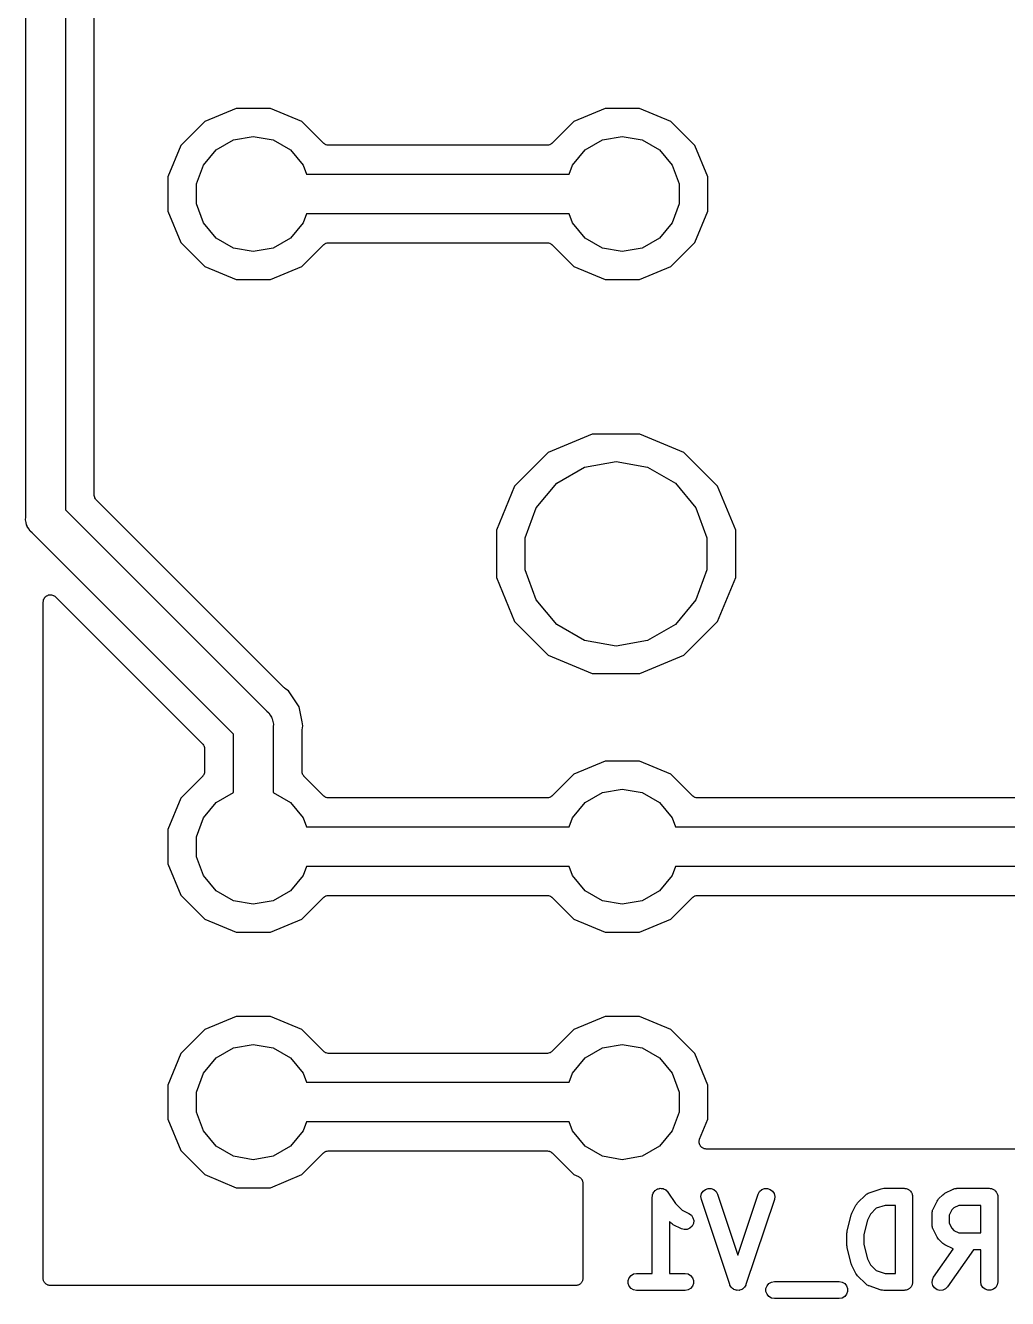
# Model space of a CAD drawing. Extents: x 66 to 115.1, y -104 to -36.7.
# Drawn here: x 72.99 to 90.29, y -103.96 to -81.53 of the extents above; entities that cross this region are included whole.
import ezdxf

# ---------------------------------------------------------------- set-up
doc = ezdxf.new("R2010")
doc.units = 0
doc.header["$MEASUREMENT"] = 0
doc.layers.add('BLACK', color=7, linetype='CONTINUOUS')

msp = doc.modelspace()

# ---------------------------------------------------------------- linework, layer by layer
at = {"layer": 'BLACK', "linetype": 'CONTINUOUS'}
for p, q in [((72.99, -90.1947), (72.99, -51.535)), ((73.69, -51.4053), (73.69, -90.065)), ((74.198, -89.802), (74.198, -78.718)), ((76.7, -82.992), (76.1458, -83.2216)), ((77.3, -82.992), (76.7, -82.992)), ((77.8542, -83.2216), (77.3, -82.992)), ((83.2, -82.992), (82.6458, -83.2216)), ((83.8, -82.992), (83.2, -82.992)), ((84.3542, -83.2216), (83.8, -82.992)), ((76.1458, -83.2216), (75.7216, -83.6458)), ((78.2374, -83.6048), (77.8542, -83.2216)), ((82.6458, -83.2216), (82.2626, -83.6048)), ((84.7784, -83.6458), (84.3542, -83.2216)), ((75.7216, -83.6458), (75.492, -84.2)), ((76.3473, -83.7221), (76.6527, -83.5458)), ((76.6527, -83.5458), (77, -83.4846)), ((77, -83.4846), (77.3473, -83.5458)), ((77.3473, -83.5458), (77.6527, -83.7221)), ((78.242, -83.608), (78.2374, -83.6048)), ((78.2456, -83.6123), (78.242, -83.608)), ((78.26, -83.6206), (78.2456, -83.6123)), ((78.2736, -83.6301), (78.26, -83.6206)), ((78.279, -83.6315), (78.2736, -83.6301)), ((78.2838, -83.6343), (78.279, -83.6315)), ((78.3001, -83.6372), (78.2838, -83.6343)), ((78.3162, -83.6415), (78.3001, -83.6372)), ((78.3217, -83.641), (78.3162, -83.6415)), ((78.3272, -83.642), (78.3217, -83.641)), ((82.1728, -83.642), (78.3272, -83.642)), ((82.1783, -83.641), (82.1728, -83.642)), ((82.1838, -83.6415), (82.1783, -83.641)), ((82.1999, -83.6372), (82.1838, -83.6415)), ((82.2162, -83.6343), (82.1999, -83.6372)), ((82.221, -83.6315), (82.2162, -83.6343)), ((82.2264, -83.6301), (82.221, -83.6315)), ((82.24, -83.6206), (82.2264, -83.6301)), ((82.2544, -83.6123), (82.24, -83.6206)), ((82.258, -83.608), (82.2544, -83.6123)), ((82.2626, -83.6048), (82.258, -83.608)), ((82.8473, -83.7221), (83.1527, -83.5458)), ((83.1527, -83.5458), (83.5, -83.4846)), ((83.5, -83.4846), (83.8473, -83.5458)), ((83.8473, -83.5458), (84.1527, -83.7221)), ((85.008, -84.2), (84.7784, -83.6458)), ((76.1206, -83.9923), (76.3473, -83.7221)), ((77.6527, -83.7221), (77.8794, -83.9923)), ((82.6206, -83.9923), (82.8473, -83.7221)), ((84.1527, -83.7221), (84.3794, -83.9923)), ((76, -84.3237), (76.1206, -83.9923)), ((77.8794, -83.9923), (77.9368, -84.15)), ((82.5632, -84.15), (82.6206, -83.9923)), ((84.3794, -83.9923), (84.5, -84.3237)), ((75.492, -84.2), (75.492, -84.8)), ((76, -84.6763), (76, -84.3237)), ((77.9368, -84.15), (82.5632, -84.15)), ((84.5, -84.3237), (84.5, -84.6763)), ((85.008, -84.8), (85.008, -84.2)), ((76.1206, -85.0077), (76, -84.6763)), ((84.5, -84.6763), (84.3794, -85.0077)), ((75.492, -84.8), (75.7216, -85.3542)), ((76.3473, -85.2779), (76.1206, -85.0077)), ((77.8794, -85.0077), (77.6527, -85.2779)), ((77.9368, -84.85), (77.8794, -85.0077)), ((82.5632, -84.85), (77.9368, -84.85)), ((82.6206, -85.0077), (82.5632, -84.85)), ((82.8473, -85.2779), (82.6206, -85.0077)), ((84.3794, -85.0077), (84.1527, -85.2779)), ((84.7784, -85.3542), (85.008, -84.8)), ((75.7216, -85.3542), (76.1458, -85.7784)), ((76.6527, -85.4542), (76.3473, -85.2779)), ((77, -85.5154), (76.6527, -85.4542)), ((77.3473, -85.4542), (77, -85.5154)), ((77.6527, -85.2779), (77.3473, -85.4542)), ((77.8542, -85.7784), (78.2374, -85.3952)), ((78.2374, -85.3952), (78.242, -85.392)), ((78.242, -85.392), (78.2456, -85.3877)), ((78.2456, -85.3877), (78.26, -85.3794)), ((78.26, -85.3794), (78.2736, -85.3699)), ((78.2736, -85.3699), (78.279, -85.3685)), ((78.279, -85.3685), (78.2838, -85.3657)), ((78.2838, -85.3657), (78.3001, -85.3628)), ((78.3001, -85.3628), (78.3162, -85.3585)), ((78.3162, -85.3585), (78.3217, -85.359)), ((78.3217, -85.359), (78.3272, -85.358)), ((78.3272, -85.358), (82.1728, -85.358)), ((82.1728, -85.358), (82.1783, -85.359)), ((82.1783, -85.359), (82.1838, -85.3585)), ((82.1838, -85.3585), (82.1999, -85.3628)), ((82.1999, -85.3628), (82.2162, -85.3657)), ((82.2162, -85.3657), (82.221, -85.3685)), ((82.221, -85.3685), (82.2264, -85.3699)), ((82.2264, -85.3699), (82.24, -85.3794)), ((82.24, -85.3794), (82.2544, -85.3877)), ((82.2544, -85.3877), (82.258, -85.392)), ((82.258, -85.392), (82.2626, -85.3952)), ((82.2626, -85.3952), (82.6458, -85.7784)), ((83.1527, -85.4542), (82.8473, -85.2779)), ((83.5, -85.5154), (83.1527, -85.4542)), ((83.8473, -85.4542), (83.5, -85.5154)), ((84.1527, -85.2779), (83.8473, -85.4542)), ((84.3542, -85.7784), (84.7784, -85.3542)), ((76.1458, -85.7784), (76.7, -86.008)), ((77.3, -86.008), (77.8542, -85.7784)), ((82.6458, -85.7784), (83.2, -86.008)), ((83.8, -86.008), (84.3542, -85.7784)), ((76.7, -86.008), (77.3, -86.008)), ((83.2, -86.008), (83.8, -86.008)), ((82.9707, -88.732), (82.1959, -89.0529)), ((83.8093, -88.732), (82.9707, -88.732)), ((84.5841, -89.0529), (83.8093, -88.732)), ((82.1959, -89.0529), (81.6029, -89.6459)), ((82.8343, -89.3133), (83.39, -89.2153)), ((83.39, -89.2153), (83.9457, -89.3133)), ((85.1771, -89.6459), (84.5841, -89.0529)), ((82.3457, -89.5954), (82.8343, -89.3133)), ((83.9457, -89.3133), (84.4343, -89.5954)), ((81.6029, -89.6459), (81.282, -90.4207)), ((81.983, -90.0277), (82.3457, -89.5954)), ((84.4343, -89.5954), (84.797, -90.0277)), ((85.498, -90.4207), (85.1771, -89.6459)), ((74.199, -89.8075), (74.198, -89.802)), ((74.1985, -89.8131), (74.199, -89.8075)), ((74.2028, -89.8291), (74.1985, -89.8131)), ((74.2057, -89.8454), (74.2028, -89.8291)), ((74.2085, -89.8503), (74.2057, -89.8454)), ((74.2099, -89.8557), (74.2085, -89.8503)), ((74.2194, -89.8693), (74.2099, -89.8557)), ((74.2277, -89.8836), (74.2194, -89.8693)), ((74.232, -89.8872), (74.2277, -89.8836)), ((74.2352, -89.8918), (74.232, -89.8872)), ((74.8286, -90.4852), (74.2352, -89.8918)), ((73.69, -90.065), (77.2367, -93.6117)), ((81.79, -90.5579), (81.983, -90.0277)), ((84.797, -90.0277), (84.99, -90.5579)), ((72.986, -90.241), (72.99, -90.1947)), ((72.998, -90.2858), (72.986, -90.241)), ((73.006, -90.3316), (72.998, -90.2858)), ((73.0139, -90.3451), (73.006, -90.3316)), ((73.0179, -90.3602), (73.0139, -90.3451)), ((73.0445, -90.3982), (73.0179, -90.3602)), ((73.0678, -90.4385), (73.0445, -90.3982)), ((73.1033, -90.4683), (73.0678, -90.4385)), ((76.65, -94.015), (73.1033, -90.4683)), ((77.5381, -93.1947), (74.8286, -90.4852)), ((81.282, -90.4207), (81.282, -91.2593)), ((81.79, -91.1221), (81.79, -90.5579)), ((84.99, -90.5579), (84.99, -91.1221)), ((85.498, -91.2593), (85.498, -90.4207)), ((81.282, -91.2593), (81.6029, -92.0341)), ((81.983, -91.6523), (81.79, -91.1221)), ((84.99, -91.1221), (84.797, -91.6523)), ((85.1771, -92.0341), (85.498, -91.2593)), ((73.298, -91.688), (73.3009, -91.6717)), ((73.298, -103.605), (73.298, -91.688)), ((73.3009, -91.6717), (73.3023, -91.6551)), ((73.3023, -91.6551), (73.3047, -91.6501)), ((73.3047, -91.6501), (73.3057, -91.6446)), ((73.3057, -91.6446), (73.314, -91.6302)), ((73.314, -91.6302), (73.321, -91.6152)), ((73.321, -91.6152), (73.3249, -91.6112)), ((73.3249, -91.6112), (73.3277, -91.6064)), ((73.3277, -91.6064), (73.3404, -91.5957)), ((73.3404, -91.5957), (73.3522, -91.584)), ((73.3522, -91.584), (73.3572, -91.5816)), ((73.3572, -91.5816), (73.3615, -91.578)), ((73.3615, -91.578), (73.3771, -91.5723)), ((73.3771, -91.5723), (73.3921, -91.5653)), ((73.3921, -91.5653), (73.3977, -91.5648)), ((73.3977, -91.5648), (73.4029, -91.5629)), ((73.4029, -91.5629), (73.4195, -91.5629)), ((73.4195, -91.5629), (73.4361, -91.5615)), ((73.4361, -91.5615), (73.4415, -91.5629)), ((73.4415, -91.5629), (73.4471, -91.5629)), ((73.4471, -91.5629), (73.4626, -91.5686)), ((73.4626, -91.5686), (73.4787, -91.5729)), ((73.4787, -91.5729), (73.4832, -91.5761)), ((73.4832, -91.5761), (73.4885, -91.578)), ((73.4885, -91.578), (73.5012, -91.5887)), ((73.5012, -91.5887), (73.5148, -91.5982)), ((73.5148, -91.5982), (76.1048, -94.1882)), ((82.3457, -92.0846), (81.983, -91.6523)), ((84.797, -91.6523), (84.4343, -92.0846)), ((81.6029, -92.0341), (82.1959, -92.6271)), ((82.8343, -92.3667), (82.3457, -92.0846)), ((84.4343, -92.0846), (83.9457, -92.3667)), ((84.5841, -92.6271), (85.1771, -92.0341)), ((83.39, -92.4647), (82.8343, -92.3667)), ((83.9457, -92.3667), (83.39, -92.4647)), ((82.1959, -92.6271), (82.9707, -92.948)), ((83.8093, -92.948), (84.5841, -92.6271)), ((82.9707, -92.948), (83.8093, -92.948)), ((77.5483, -93.2019), (77.5381, -93.1947)), ((77.5573, -93.2105), (77.5483, -93.2019)), ((77.6186, -93.2514), (77.5573, -93.2105)), ((77.8082, -93.5352), (77.6186, -93.2514)), ((77.2367, -93.6117), (77.2723, -93.6416)), ((77.2723, -93.6416), (77.2955, -93.6818)), ((77.2955, -93.6818), (77.3221, -93.7198)), ((77.3221, -93.7198), (77.3261, -93.7349)), ((77.3261, -93.7349), (77.334, -93.7484)), ((77.334, -93.7484), (77.342, -93.7942)), ((77.8604, -93.7978), (77.8082, -93.5352)), ((77.342, -93.7942), (77.354, -93.839)), ((77.354, -93.839), (77.35, -93.8853)), ((77.35, -93.8853), (77.35, -95.0474)), ((77.858, -93.967), (77.8602, -93.9547)), ((77.858, -94.6728), (77.858, -93.967)), ((77.8602, -93.9547), (77.8604, -93.9422)), ((77.8748, -93.87), (77.8604, -93.7978)), ((77.8604, -93.7978), (77.8604, -93.7978)), ((77.8604, -93.9422), (77.8748, -93.87)), ((76.1048, -94.1882), (76.108, -94.1928)), ((76.108, -94.1928), (76.1123, -94.1964)), ((76.1123, -94.1964), (76.1206, -94.2107)), ((76.65, -95.0474), (76.65, -94.015)), ((76.1206, -94.2107), (76.1301, -94.2243)), ((76.1301, -94.2243), (76.1315, -94.2297)), ((76.1315, -94.2297), (76.1343, -94.2346)), ((76.1343, -94.2346), (76.1372, -94.2509)), ((76.1372, -94.2509), (76.1415, -94.2669)), ((76.1415, -94.2669), (76.141, -94.2725)), ((76.141, -94.2725), (76.142, -94.278)), ((76.142, -94.278), (76.142, -94.6728)), ((83.2, -94.492), (82.6458, -94.7216)), ((83.8, -94.492), (83.2, -94.492)), ((84.3542, -94.7216), (83.8, -94.492)), ((76.1048, -94.7626), (75.7216, -95.1458)), ((76.108, -94.758), (76.1048, -94.7626)), ((76.1123, -94.7544), (76.108, -94.758)), ((76.1206, -94.74), (76.1123, -94.7544)), ((76.1301, -94.7264), (76.1206, -94.74)), ((76.1315, -94.721), (76.1301, -94.7264)), ((76.1343, -94.7162), (76.1315, -94.721)), ((76.1372, -94.6999), (76.1343, -94.7162)), ((76.1415, -94.6838), (76.1372, -94.6999)), ((76.142, -94.6728), (76.141, -94.6783)), ((76.141, -94.6783), (76.1415, -94.6838)), ((77.859, -94.6783), (77.858, -94.6728)), ((77.8585, -94.6838), (77.859, -94.6783)), ((77.8628, -94.6999), (77.8585, -94.6838)), ((77.8657, -94.7162), (77.8628, -94.6999)), ((77.8685, -94.721), (77.8657, -94.7162)), ((77.8699, -94.7264), (77.8685, -94.721)), ((77.8794, -94.74), (77.8699, -94.7264)), ((77.8877, -94.7544), (77.8794, -94.74)), ((77.892, -94.758), (77.8877, -94.7544)), ((77.8952, -94.7626), (77.892, -94.758)), ((78.2374, -95.1048), (77.8952, -94.7626)), ((82.6458, -94.7216), (82.2626, -95.1048)), ((84.7374, -95.1048), (84.3542, -94.7216)), ((76.3473, -95.2221), (76.65, -95.0474)), ((77.35, -95.0474), (77.6527, -95.2221)), ((82.8473, -95.2221), (83.1527, -95.0458)), ((83.1527, -95.0458), (83.5, -94.9846)), ((83.5, -94.9846), (83.8473, -95.0458)), ((83.8473, -95.0458), (84.1527, -95.2221)), ((75.7216, -95.1458), (75.492, -95.7)), ((76.1206, -95.4923), (76.3473, -95.2221)), ((77.6527, -95.2221), (77.8794, -95.4923)), ((78.242, -95.108), (78.2374, -95.1048)), ((78.2456, -95.1123), (78.242, -95.108)), ((78.26, -95.1206), (78.2456, -95.1123)), ((78.2736, -95.1301), (78.26, -95.1206)), ((78.279, -95.1315), (78.2736, -95.1301)), ((78.2838, -95.1343), (78.279, -95.1315)), ((78.3001, -95.1372), (78.2838, -95.1343)), ((78.3162, -95.1415), (78.3001, -95.1372)), ((78.3217, -95.141), (78.3162, -95.1415)), ((78.3272, -95.142), (78.3217, -95.141)), ((82.1728, -95.142), (78.3272, -95.142)), ((82.1783, -95.141), (82.1728, -95.142)), ((82.1838, -95.1415), (82.1783, -95.141)), ((82.1999, -95.1372), (82.1838, -95.1415)), ((82.2162, -95.1343), (82.1999, -95.1372)), ((82.221, -95.1315), (82.2162, -95.1343)), ((82.2264, -95.1301), (82.221, -95.1315)), ((82.24, -95.1206), (82.2264, -95.1301)), ((82.2544, -95.1123), (82.24, -95.1206)), ((82.258, -95.108), (82.2544, -95.1123)), ((82.2626, -95.1048), (82.258, -95.108)), ((82.6206, -95.4923), (82.8473, -95.2221)), ((84.1527, -95.2221), (84.3794, -95.4923)), ((84.742, -95.108), (84.7374, -95.1048)), ((84.7456, -95.1123), (84.742, -95.108)), ((84.76, -95.1206), (84.7456, -95.1123)), ((84.7736, -95.1301), (84.76, -95.1206)), ((84.779, -95.1315), (84.7736, -95.1301)), ((84.7838, -95.1343), (84.779, -95.1315)), ((84.8001, -95.1372), (84.7838, -95.1343)), ((84.8162, -95.1415), (84.8001, -95.1372)), ((84.8217, -95.141), (84.8162, -95.1415)), ((84.8272, -95.142), (84.8217, -95.141)), ((90.6728, -95.142), (84.8272, -95.142)), ((76, -95.8237), (76.1206, -95.4923)), ((77.8794, -95.4923), (77.9368, -95.65)), ((82.5632, -95.65), (82.6206, -95.4923)), ((84.3794, -95.4923), (84.4368, -95.65)), ((75.492, -95.7), (75.492, -96.3)), ((77.9368, -95.65), (82.5632, -95.65)), ((84.4368, -95.65), (91.0632, -95.65)), ((76, -96.1763), (76, -95.8237)), ((76.1206, -96.5077), (76, -96.1763)), ((75.492, -96.3), (75.7216, -96.8542)), ((77.9368, -96.35), (77.8794, -96.5077)), ((82.5632, -96.35), (77.9368, -96.35)), ((82.6206, -96.5077), (82.5632, -96.35)), ((84.4368, -96.35), (84.3794, -96.5077)), ((91.0632, -96.35), (84.4368, -96.35)), ((76.3473, -96.7779), (76.1206, -96.5077)), ((77.8794, -96.5077), (77.6527, -96.7779)), ((82.8473, -96.7779), (82.6206, -96.5077)), ((84.3794, -96.5077), (84.1527, -96.7779)), ((75.7216, -96.8542), (76.1458, -97.2784)), ((76.6527, -96.9542), (76.3473, -96.7779)), ((77.6527, -96.7779), (77.3473, -96.9542)), ((77.8542, -97.2784), (78.2374, -96.8952)), ((78.2374, -96.8952), (78.242, -96.892)), ((78.242, -96.892), (78.2456, -96.8877)), ((78.2456, -96.8877), (78.26, -96.8794)), ((78.26, -96.8794), (78.2736, -96.8699)), ((78.2736, -96.8699), (78.279, -96.8685)), ((78.279, -96.8685), (78.2838, -96.8657)), ((78.2838, -96.8657), (78.3001, -96.8628)), ((78.3001, -96.8628), (78.3162, -96.8585)), ((78.3162, -96.8585), (78.3217, -96.859)), ((78.3217, -96.859), (78.3272, -96.858)), ((78.3272, -96.858), (82.1728, -96.858)), ((82.1728, -96.858), (82.1783, -96.859)), ((82.1783, -96.859), (82.1838, -96.8585)), ((82.1838, -96.8585), (82.1999, -96.8628)), ((82.1999, -96.8628), (82.2162, -96.8657)), ((82.2162, -96.8657), (82.221, -96.8685)), ((82.221, -96.8685), (82.2264, -96.8699)), ((82.2264, -96.8699), (82.24, -96.8794)), ((82.24, -96.8794), (82.2544, -96.8877)), ((82.2544, -96.8877), (82.258, -96.892)), ((82.258, -96.892), (82.2626, -96.8952)), ((82.2626, -96.8952), (82.6458, -97.2784)), ((83.1527, -96.9542), (82.8473, -96.7779)), ((84.1527, -96.7779), (83.8473, -96.9542)), ((84.3542, -97.2784), (84.7374, -96.8952)), ((84.7374, -96.8952), (84.742, -96.892)), ((84.742, -96.892), (84.7456, -96.8877)), ((84.7456, -96.8877), (84.76, -96.8794)), ((84.76, -96.8794), (84.7736, -96.8699)), ((84.7736, -96.8699), (84.779, -96.8685)), ((84.779, -96.8685), (84.7838, -96.8657)), ((84.7838, -96.8657), (84.8001, -96.8628)), ((84.8001, -96.8628), (84.8162, -96.8585)), ((84.8162, -96.8585), (84.8217, -96.859)), ((84.8217, -96.859), (84.8272, -96.858)), ((84.8272, -96.858), (90.6728, -96.858)), ((77, -97.0154), (76.6527, -96.9542)), ((77.3473, -96.9542), (77, -97.0154)), ((83.5, -97.0154), (83.1527, -96.9542)), ((83.8473, -96.9542), (83.5, -97.0154)), ((76.1458, -97.2784), (76.7, -97.508)), ((77.3, -97.508), (77.8542, -97.2784)), ((82.6458, -97.2784), (83.2, -97.508)), ((83.8, -97.508), (84.3542, -97.2784)), ((76.7, -97.508), (77.3, -97.508)), ((83.2, -97.508), (83.8, -97.508)), ((76.7, -98.992), (76.1458, -99.2216)), ((77.3, -98.992), (76.7, -98.992)), ((77.8542, -99.2216), (77.3, -98.992)), ((83.2, -98.992), (82.6458, -99.2216)), ((83.8, -98.992), (83.2, -98.992)), ((84.3542, -99.2216), (83.8, -98.992)), ((76.1458, -99.2216), (75.7216, -99.6458)), ((78.2374, -99.6048), (77.8542, -99.2216)), ((82.6458, -99.2216), (82.2626, -99.6048)), ((84.7784, -99.6458), (84.3542, -99.2216)), ((76.3473, -99.7221), (76.6527, -99.5458)), ((76.6527, -99.5458), (77, -99.4846)), ((77, -99.4846), (77.3473, -99.5458)), ((77.3473, -99.5458), (77.6527, -99.7221)), ((82.8473, -99.7221), (83.1527, -99.5458)), ((83.1527, -99.5458), (83.5, -99.4846)), ((83.5, -99.4846), (83.8473, -99.5458)), ((83.8473, -99.5458), (84.1527, -99.7221)), ((75.7216, -99.6458), (75.492, -100.2)), ((76.1206, -99.9923), (76.3473, -99.7221)), ((77.6527, -99.7221), (77.8794, -99.9923)), ((78.242, -99.608), (78.2374, -99.6048)), ((78.2456, -99.6123), (78.242, -99.608)), ((78.26, -99.6206), (78.2456, -99.6123)), ((78.2736, -99.6301), (78.26, -99.6206)), ((78.279, -99.6315), (78.2736, -99.6301)), ((78.2838, -99.6343), (78.279, -99.6315)), ((78.3001, -99.6372), (78.2838, -99.6343)), ((78.3162, -99.6415), (78.3001, -99.6372)), ((78.3217, -99.641), (78.3162, -99.6415)), ((78.3272, -99.642), (78.3217, -99.641)), ((82.1728, -99.642), (78.3272, -99.642)), ((82.1783, -99.641), (82.1728, -99.642)), ((82.1838, -99.6415), (82.1783, -99.641)), ((82.1999, -99.6372), (82.1838, -99.6415)), ((82.2162, -99.6343), (82.1999, -99.6372)), ((82.221, -99.6315), (82.2162, -99.6343)), ((82.2264, -99.6301), (82.221, -99.6315)), ((82.24, -99.6206), (82.2264, -99.6301)), ((82.2544, -99.6123), (82.24, -99.6206)), ((82.258, -99.608), (82.2544, -99.6123)), ((82.2626, -99.6048), (82.258, -99.608)), ((82.6206, -99.9923), (82.8473, -99.7221)), ((84.1527, -99.7221), (84.3794, -99.9923)), ((85.008, -100.2), (84.7784, -99.6458)), ((76, -100.324), (76.1206, -99.9923)), ((77.8794, -99.9923), (77.9368, -100.15)), ((82.5632, -100.15), (82.6206, -99.9923)), ((84.3794, -99.9923), (84.5, -100.324)), ((75.492, -100.2), (75.492, -100.8)), ((77.9368, -100.15), (82.5632, -100.15)), ((85.008, -100.8), (85.008, -100.2)), ((76, -100.676), (76, -100.324)), ((84.5, -100.324), (84.5, -100.676)), ((76.1206, -101.008), (76, -100.676)), ((84.5, -100.676), (84.3794, -101.008)), ((75.492, -100.8), (75.7216, -101.354)), ((77.9368, -100.85), (77.8794, -101.008)), ((82.5632, -100.85), (77.9368, -100.85)), ((82.6206, -101.008), (82.5632, -100.85)), ((84.8624, -101.151), (85.008, -100.8)), ((76.3473, -101.278), (76.1206, -101.008)), ((77.8794, -101.008), (77.6527, -101.278)), ((82.8473, -101.278), (82.6206, -101.008)), ((84.3794, -101.008), (84.1527, -101.278)), ((84.8594, -101.165), (84.8624, -101.151)), ((75.7216, -101.354), (76.1458, -101.778)), ((76.6527, -101.454), (76.3473, -101.278)), ((77.6527, -101.278), (77.3473, -101.454)), ((78.2456, -101.388), (78.26, -101.379)), ((78.26, -101.379), (78.2736, -101.37)), ((78.2736, -101.37), (78.279, -101.368)), ((78.279, -101.368), (78.2838, -101.366)), ((78.2838, -101.366), (78.3001, -101.363)), ((78.3001, -101.363), (78.3162, -101.358)), ((78.3162, -101.358), (78.3217, -101.359)), ((78.3217, -101.359), (78.3272, -101.358)), ((78.3272, -101.358), (82.1728, -101.358)), ((82.1728, -101.358), (82.1783, -101.359)), ((82.1783, -101.359), (82.1838, -101.358)), ((82.1838, -101.358), (82.1999, -101.363)), ((82.1999, -101.363), (82.2162, -101.366)), ((82.2162, -101.366), (82.221, -101.368)), ((82.221, -101.368), (82.2264, -101.37)), ((82.2264, -101.37), (82.24, -101.379)), ((82.24, -101.379), (82.2544, -101.388)), ((83.1527, -101.454), (82.8473, -101.278)), ((84.1527, -101.278), (83.8473, -101.454)), ((84.8529, -101.194), (84.8547, -101.186)), ((84.8547, -101.208), (84.8529, -101.194)), ((84.8547, -101.178), (84.8594, -101.165)), ((84.8547, -101.186), (84.8547, -101.178)), ((84.8547, -101.222), (84.8547, -101.208)), ((84.8575, -101.23), (84.8547, -101.222)), ((84.8586, -101.238), (84.8575, -101.23)), ((84.865, -101.25), (84.8586, -101.238)), ((84.8698, -101.263), (84.865, -101.25)), ((84.8751, -101.27), (84.8698, -101.263)), ((84.879, -101.277), (84.8751, -101.27)), ((84.8892, -101.287), (84.879, -101.277)), ((84.8981, -101.297), (84.8892, -101.287)), ((84.9054, -101.301), (84.8981, -101.297)), ((84.9115, -101.307), (84.9054, -101.301)), ((84.9243, -101.312), (84.9115, -101.307)), ((84.9363, -101.319), (84.9243, -101.312)), ((84.9446, -101.321), (84.9363, -101.319)), ((84.9523, -101.324), (84.9446, -101.321)), ((84.9661, -101.325), (84.9523, -101.324)), ((84.9798, -101.327), (84.9661, -101.325)), ((90.5202, -101.327), (84.9798, -101.327)), ((77, -101.515), (76.6527, -101.454)), ((77.3473, -101.454), (77, -101.515)), ((77.8542, -101.778), (78.2374, -101.395)), ((78.2374, -101.395), (78.242, -101.392)), ((78.242, -101.392), (78.2456, -101.388)), ((82.2544, -101.388), (82.258, -101.392)), ((82.258, -101.392), (82.2626, -101.395)), ((82.2626, -101.395), (82.6458, -101.778)), ((83.5, -101.515), (83.1527, -101.454)), ((83.8473, -101.454), (83.5, -101.515)), ((76.1458, -101.778), (76.7, -102.008)), ((77.3, -102.008), (77.8542, -101.778)), ((82.6458, -101.778), (82.7279, -101.812)), ((82.7279, -101.812), (82.7349, -101.817)), ((82.7349, -101.817), (82.7428, -101.82)), ((82.7428, -101.82), (82.7534, -101.829)), ((82.7534, -101.829), (82.7651, -101.836)), ((76.7, -102.008), (77.3, -102.008)), ((82.7651, -101.836), (82.7702, -101.843)), ((82.7702, -101.843), (82.7766, -101.848)), ((82.7766, -101.848), (82.7835, -101.86)), ((82.7835, -101.86), (82.7919, -101.871)), ((82.7919, -101.871), (82.7944, -101.879)), ((82.7944, -101.879), (82.7986, -101.886)), ((82.7986, -101.886), (82.801, -101.9)), ((82.801, -101.9), (82.8052, -101.913)), ((82.8052, -101.913), (82.8048, -101.922)), ((82.8048, -101.922), (82.8063, -101.93)), ((82.8063, -101.93), (82.8063, -103.605)), ((84.075, -102.06), (84.0899, -102.05)), ((84.0899, -102.05), (84.1036, -102.039)), ((84.1036, -102.039), (84.1114, -102.036)), ((84.1114, -102.036), (84.1183, -102.031)), ((84.1183, -102.031), (84.1357, -102.027)), ((84.1357, -102.027), (84.1525, -102.021)), ((84.1525, -102.021), (84.1608, -102.021)), ((84.1608, -102.021), (84.1689, -102.019)), ((84.1689, -102.019), (84.1867, -102.021)), ((84.1867, -102.021), (84.2046, -102.021)), ((84.2046, -102.021), (84.2124, -102.024)), ((84.2124, -102.024), (84.2207, -102.025)), ((84.2207, -102.025), (84.2367, -102.033)), ((84.2367, -102.033), (84.2536, -102.039)), ((84.2536, -102.039), (84.2599, -102.044)), ((84.2599, -102.044), (84.2674, -102.048)), ((84.2674, -102.048), (84.2798, -102.061)), ((84.9235, -102.069), (84.9643, -102.037)), ((84.9643, -102.037), (85.0137, -102.02)), ((85.0137, -102.02), (85.0658, -102.022)), ((85.0658, -102.022), (85.1142, -102.041)), ((85.1142, -102.041), (85.1532, -102.075)), ((85.9182, -102.075), (85.9572, -102.041)), ((85.9572, -102.041), (86.0056, -102.022)), ((86.0056, -102.022), (86.0577, -102.02)), ((86.0577, -102.02), (86.1071, -102.037)), ((86.1071, -102.037), (86.1479, -102.069)), ((87.8454, -102.098), (88.0597, -102.026)), ((88.0597, -102.026), (88.0835, -102.023)), ((88.0835, -102.023), (88.1071, -102.019)), ((88.1071, -102.019), (88.4643, -102.019)), ((88.4643, -102.019), (88.4772, -102.021)), ((88.4772, -102.021), (88.4903, -102.021)), ((88.4903, -102.021), (88.5027, -102.025)), ((88.5027, -102.025), (88.5156, -102.028)), ((88.5156, -102.028), (88.527, -102.034)), ((88.527, -102.034), (88.5393, -102.039)), ((88.5393, -102.039), (88.5493, -102.047)), ((88.5493, -102.047), (88.5607, -102.054)), ((88.5607, -102.054), (88.5691, -102.064)), ((89.1829, -102.106), (89.3258, -102.034)), ((89.3258, -102.034), (89.3341, -102.032)), ((89.3341, -102.032), (89.3416, -102.028)), ((89.3416, -102.028), (89.3589, -102.025)), ((89.3589, -102.025), (89.3757, -102.02)), ((89.3757, -102.02), (89.3843, -102.02)), ((89.3843, -102.02), (89.3929, -102.019)), ((89.3929, -102.019), (89.9643, -102.019)), ((89.9643, -102.019), (89.9772, -102.021)), ((89.9772, -102.021), (89.9903, -102.021)), ((89.9903, -102.021), (90.0027, -102.025)), ((90.0027, -102.025), (90.0156, -102.028)), ((90.0156, -102.028), (90.027, -102.034)), ((90.027, -102.034), (90.0393, -102.039)), ((90.0393, -102.039), (90.0493, -102.047)), ((90.0493, -102.047), (90.0607, -102.054)), ((90.0607, -102.054), (90.0691, -102.064)), ((84.0286, -102.169), (84.03, -102.16)), ((84.0286, -103.519), (84.0286, -102.169)), ((84.0295, -102.152), (84.0345, -102.135)), ((84.03, -102.16), (84.0295, -102.152)), ((84.0345, -102.135), (84.0376, -102.117)), ((84.0376, -102.117), (84.0418, -102.11)), ((84.0418, -102.11), (84.0441, -102.102)), ((84.0441, -102.102), (84.0547, -102.088)), ((84.0547, -102.088), (84.0637, -102.072)), ((84.0637, -102.072), (84.07, -102.067)), ((84.07, -102.067), (84.075, -102.06)), ((84.2798, -102.061), (84.2935, -102.072)), ((84.2935, -102.072), (84.2976, -102.079)), ((84.2976, -102.079), (84.3034, -102.085)), ((84.3034, -102.085), (84.438, -102.287)), ((84.8858, -102.164), (84.8962, -102.113)), ((84.8934, -102.216), (84.8858, -102.164)), ((85.3934, -103.716), (84.8934, -102.216)), ((84.8962, -102.113), (84.9235, -102.069)), ((85.1532, -102.075), (85.178, -102.121)), ((85.178, -102.121), (85.5357, -103.194)), ((85.5357, -103.194), (85.8934, -102.121)), ((86.178, -102.216), (85.678, -103.716)), ((85.8934, -102.121), (85.9182, -102.075)), ((86.1479, -102.069), (86.1752, -102.113)), ((86.1752, -102.113), (86.1857, -102.164)), ((86.1857, -102.164), (86.178, -102.216)), ((87.6301, -102.296), (87.6439, -102.277)), ((87.6439, -102.277), (87.7868, -102.134)), ((87.7868, -102.134), (87.7939, -102.129)), ((87.7939, -102.129), (87.7996, -102.123)), ((87.7996, -102.123), (87.8151, -102.114)), ((87.8151, -102.114), (87.8295, -102.104)), ((87.8295, -102.104), (87.8378, -102.102)), ((87.8378, -102.102), (87.8454, -102.098)), ((88.5691, -102.064), (88.5792, -102.072)), ((88.5792, -102.072), (88.5858, -102.084)), ((88.5858, -102.084), (88.5942, -102.094)), ((88.5942, -102.094), (88.5987, -102.106)), ((88.5987, -102.106), (88.6052, -102.117)), ((88.6052, -102.117), (88.6075, -102.13)), ((88.6075, -102.13), (88.612, -102.143)), ((88.612, -102.143), (88.612, -102.156)), ((88.612, -102.156), (88.6143, -102.169)), ((88.6143, -102.169), (88.6143, -103.669)), ((88.973, -102.387), (89.0444, -102.244)), ((89.0444, -102.244), (89.0587, -102.225)), ((89.0587, -102.225), (89.0725, -102.205)), ((89.0725, -102.205), (89.1439, -102.134)), ((89.1439, -102.134), (89.1636, -102.12)), ((89.1636, -102.12), (89.1829, -102.106)), ((90.0691, -102.064), (90.0792, -102.072)), ((90.0792, -102.072), (90.0858, -102.084)), ((90.0858, -102.084), (90.0942, -102.094)), ((90.0942, -102.094), (90.0987, -102.106)), ((90.0987, -102.106), (90.1052, -102.117)), ((90.1052, -102.117), (90.1075, -102.13)), ((90.1075, -102.13), (90.112, -102.143)), ((90.112, -102.143), (90.112, -102.156)), ((90.112, -102.156), (90.1143, -102.169)), ((90.1143, -102.169), (90.1143, -103.669)), ((84.438, -102.287), (84.5531, -102.402)), ((84.5531, -102.402), (84.6742, -102.463)), ((84.6742, -102.463), (84.7161, -102.494)), ((84.7161, -102.494), (84.7448, -102.537)), ((87.4616, -102.775), (87.5331, -102.489)), ((87.5331, -102.489), (87.5397, -102.474)), ((87.5397, -102.474), (87.5444, -102.459)), ((87.5444, -102.459), (87.6158, -102.316)), ((87.6158, -102.316), (87.6301, -102.296)), ((87.8733, -102.472), (87.8201, -102.578)), ((87.9739, -102.371), (87.8733, -102.472)), ((88.1315, -102.319), (87.9739, -102.371)), ((88.3143, -102.319), (88.1315, -102.319)), ((88.3143, -103.519), (88.3143, -102.319)), ((88.9571, -102.454), (88.9586, -102.446)), ((88.9571, -102.669), (88.9571, -102.454)), ((88.9581, -102.437), (88.9631, -102.42)), ((88.9586, -102.446), (88.9581, -102.437)), ((88.9631, -102.42), (88.9662, -102.403)), ((88.9662, -102.403), (88.9705, -102.395)), ((88.9705, -102.395), (88.973, -102.387)), ((89.3018, -102.4), (89.2571, -102.49)), ((89.2571, -102.49), (89.2571, -102.633)), ((89.3389, -102.363), (89.3018, -102.4)), ((89.4283, -102.319), (89.3389, -102.363)), ((89.8143, -102.319), (89.4283, -102.319)), ((89.8143, -102.804), (89.8143, -102.319)), ((84.3582, -102.632), (84.3286, -102.602)), ((84.3286, -102.602), (84.3286, -103.519)), ((84.3779, -102.646), (84.3582, -102.632)), ((84.3972, -102.66), (84.3779, -102.646)), ((84.5401, -102.731), (84.3972, -102.66)), ((84.6898, -102.722), (84.642, -102.743)), ((84.7276, -102.687), (84.6898, -102.722)), ((84.7509, -102.64), (84.7276, -102.687)), ((84.7448, -102.537), (84.7569, -102.588)), ((84.7569, -102.588), (84.7509, -102.64)), ((87.8201, -102.578), (87.7571, -102.83)), ((88.9586, -102.677), (88.9571, -102.669)), ((88.9581, -102.686), (88.9586, -102.677)), ((88.9631, -102.703), (88.9581, -102.686)), ((88.9662, -102.72), (88.9631, -102.703)), ((88.9705, -102.727), (88.9662, -102.72)), ((88.973, -102.736), (88.9705, -102.727)), ((89.2571, -102.633), (89.3019, -102.723)), ((89.3019, -102.723), (89.3389, -102.76)), ((84.59, -102.746), (84.5401, -102.731)), ((84.642, -102.743), (84.59, -102.746)), ((87.4571, -102.811), (87.4603, -102.793)), ((87.4571, -103.026), (87.4571, -102.811)), ((87.4603, -102.793), (87.4616, -102.775)), ((87.7571, -102.83), (87.7571, -103.007)), ((89.0444, -102.879), (88.973, -102.736)), ((89.0587, -102.898), (89.0444, -102.879)), ((89.0725, -102.917), (89.0587, -102.898)), ((89.1439, -102.989), (89.0725, -102.917)), ((89.3389, -102.76), (89.4283, -102.804)), ((89.4283, -102.804), (89.8143, -102.804)), ((87.4603, -103.044), (87.4571, -103.026)), ((87.4616, -103.062), (87.4603, -103.044)), ((87.5331, -103.348), (87.4616, -103.062)), ((87.7571, -103.007), (87.8201, -103.259)), ((88.9843, -103.583), (89.3294, -103.09)), ((89.1636, -103.003), (89.1439, -102.989)), ((89.1829, -103.017), (89.1636, -103.003)), ((89.3258, -103.088), (89.1829, -103.017)), ((89.6852, -103.104), (89.23, -103.755)), ((89.3294, -103.09), (89.3258, -103.088)), ((89.8143, -103.104), (89.6852, -103.104)), ((89.8143, -103.669), (89.8143, -103.104)), ((87.5397, -103.363), (87.5331, -103.348)), ((87.5444, -103.379), (87.5397, -103.363)), ((87.6158, -103.521), (87.5444, -103.379)), ((87.8201, -103.259), (87.8733, -103.365)), ((87.8733, -103.365), (87.9739, -103.466)), ((73.2999, -103.616), (73.298, -103.605)), ((73.2999, -103.627), (73.2999, -103.616)), ((82.8063, -103.605), (82.8044, -103.616)), ((82.8044, -103.616), (82.8044, -103.627)), ((83.6023, -103.643), (83.6201, -103.594)), ((83.6201, -103.594), (83.6536, -103.554)), ((83.6536, -103.554), (83.6987, -103.528)), ((83.6987, -103.528), (83.75, -103.519)), ((83.75, -103.519), (84.0286, -103.519)), ((84.3286, -103.519), (84.6071, -103.519)), ((84.6071, -103.519), (84.6584, -103.528)), ((84.6584, -103.528), (84.7036, -103.554)), ((84.7036, -103.554), (84.737, -103.594)), ((84.737, -103.594), (84.7549, -103.643)), ((87.6301, -103.541), (87.6158, -103.521)), ((87.6439, -103.56), (87.6301, -103.541)), ((87.7868, -103.703), (87.6439, -103.56)), ((87.9739, -103.466), (88.1315, -103.519)), ((88.1315, -103.519), (88.3143, -103.519)), ((88.9622, -103.63), (88.9843, -103.583)), ((73.3037, -103.637), (73.2999, -103.627)), ((73.3057, -103.648), (73.3037, -103.637)), ((73.3112, -103.658), (73.3057, -103.648)), ((73.315, -103.668), (73.3112, -103.658)), ((73.3222, -103.677), (73.315, -103.668)), ((73.3277, -103.687), (73.3222, -103.677)), ((73.3362, -103.694), (73.3277, -103.687)), ((73.3434, -103.702), (73.3362, -103.694)), ((73.353, -103.708), (73.3434, -103.702)), ((73.3615, -103.715), (73.353, -103.708)), ((73.3719, -103.719), (73.3615, -103.715)), ((73.3816, -103.724), (73.3719, -103.719)), ((73.3925, -103.726), (73.3816, -103.724)), ((73.4029, -103.73), (73.3925, -103.726)), ((73.4141, -103.73), (73.4029, -103.73)), ((73.425, -103.732), (73.4141, -103.73)), ((82.6793, -103.732), (73.425, -103.732)), ((82.6902, -103.73), (82.6793, -103.732)), ((82.7013, -103.73), (82.6902, -103.73)), ((82.7118, -103.726), (82.7013, -103.73)), ((82.7227, -103.724), (82.7118, -103.726)), ((82.7323, -103.719), (82.7227, -103.724)), ((82.7428, -103.715), (82.7323, -103.719)), ((82.7513, -103.708), (82.7428, -103.715)), ((82.7609, -103.702), (82.7513, -103.708)), ((82.7681, -103.694), (82.7609, -103.702)), ((82.7766, -103.687), (82.7681, -103.694)), ((82.7821, -103.677), (82.7766, -103.687)), ((82.7893, -103.668), (82.7821, -103.677)), ((82.7931, -103.658), (82.7893, -103.668)), ((82.7986, -103.648), (82.7931, -103.658)), ((82.8006, -103.637), (82.7986, -103.648)), ((82.8044, -103.627), (82.8006, -103.637)), ((83.6023, -103.695), (83.6023, -103.643)), ((83.6201, -103.744), (83.6023, -103.695)), ((83.6536, -103.783), (83.6201, -103.744)), ((83.6987, -103.81), (83.6536, -103.783)), ((83.75, -103.819), (83.6987, -103.81)), ((84.6071, -103.819), (83.75, -103.819)), ((84.6584, -103.81), (84.6071, -103.819)), ((84.7036, -103.783), (84.6584, -103.81)), ((84.737, -103.744), (84.7036, -103.783)), ((84.7549, -103.695), (84.737, -103.744)), ((84.7549, -103.643), (84.7549, -103.695)), ((85.3954, -103.72), (85.3934, -103.716)), ((85.3962, -103.724), (85.3954, -103.72)), ((85.4077, -103.742), (85.3962, -103.724)), ((85.4182, -103.762), (85.4077, -103.742)), ((85.4213, -103.765), (85.4182, -103.762)), ((85.4235, -103.768), (85.4213, -103.765)), ((85.4407, -103.782), (85.4235, -103.768)), ((85.4572, -103.796), (85.4407, -103.782)), ((85.461, -103.798), (85.4572, -103.796)), ((85.4643, -103.8), (85.461, -103.798)), ((85.4852, -103.807), (85.4643, -103.8)), ((85.5056, -103.816), (85.4852, -103.807)), ((85.5098, -103.816), (85.5056, -103.816)), ((85.5137, -103.817), (85.5098, -103.816)), ((85.5357, -103.816), (85.5137, -103.817)), ((85.5577, -103.817), (85.5357, -103.816)), ((85.5616, -103.816), (85.5577, -103.817)), ((85.5658, -103.816), (85.5616, -103.816)), ((85.5863, -103.807), (85.5658, -103.816)), ((85.6071, -103.8), (85.5863, -103.807)), ((85.6104, -103.798), (85.6071, -103.8)), ((85.6142, -103.796), (85.6104, -103.798)), ((85.6307, -103.782), (85.6142, -103.796)), ((85.6479, -103.768), (85.6307, -103.782)), ((85.6501, -103.765), (85.6479, -103.768)), ((85.6532, -103.762), (85.6501, -103.765)), ((85.6637, -103.742), (85.6532, -103.762)), ((85.6752, -103.724), (85.6637, -103.742)), ((85.676, -103.72), (85.6752, -103.724)), ((85.678, -103.716), (85.676, -103.72)), ((86.0309, -103.785), (86.0487, -103.736)), ((86.0309, -103.837), (86.0309, -103.785)), ((86.0487, -103.886), (86.0309, -103.837)), ((86.0487, -103.736), (86.0822, -103.697)), ((86.0822, -103.697), (86.1273, -103.67)), ((86.1273, -103.67), (86.1786, -103.661)), ((86.1786, -103.661), (87.3214, -103.661)), ((87.3214, -103.661), (87.3727, -103.67)), ((87.3727, -103.67), (87.4178, -103.697)), ((87.4178, -103.697), (87.4513, -103.736)), ((87.4513, -103.736), (87.4691, -103.785)), ((87.4691, -103.837), (87.4513, -103.886)), ((87.4691, -103.785), (87.4691, -103.837)), ((87.7939, -103.708), (87.7868, -103.703)), ((87.7996, -103.715), (87.7939, -103.708)), ((87.8151, -103.723), (87.7996, -103.715)), ((87.8295, -103.733), (87.8151, -103.723)), ((87.8378, -103.735), (87.8295, -103.733)), ((87.8454, -103.739), (87.8378, -103.735)), ((88.0597, -103.811), (87.8454, -103.739)), ((88.0835, -103.814), (88.0597, -103.811)), ((88.1071, -103.819), (88.0835, -103.814)), ((88.4643, -103.819), (88.1071, -103.819)), ((88.4772, -103.816), (88.4643, -103.819)), ((88.4903, -103.816), (88.4772, -103.816)), ((88.5027, -103.812), (88.4903, -103.816)), ((88.5156, -103.81), (88.5027, -103.812)), ((88.527, -103.803), (88.5156, -103.81)), ((88.5393, -103.798), (88.527, -103.803)), ((88.5493, -103.79), (88.5393, -103.798)), ((88.5607, -103.783), (88.5493, -103.79)), ((88.5691, -103.773), (88.5607, -103.783)), ((88.5792, -103.765), (88.5691, -103.773)), ((88.5858, -103.754), (88.5792, -103.765)), ((88.5942, -103.744), (88.5858, -103.754)), ((88.5987, -103.731), (88.5942, -103.744)), ((88.6052, -103.72), (88.5987, -103.731)), ((88.6075, -103.707), (88.6052, -103.72)), ((88.612, -103.695), (88.6075, -103.707)), ((88.6143, -103.669), (88.612, -103.681)), ((88.612, -103.681), (88.612, -103.695)), ((88.9577, -103.682), (88.9622, -103.63)), ((88.9712, -103.732), (88.9577, -103.682)), ((89.0011, -103.775), (88.9712, -103.732)), ((89.0438, -103.805), (89.0011, -103.775)), ((89.0941, -103.818), (89.0438, -103.805)), ((89.146, -103.813), (89.0941, -103.818)), ((89.1932, -103.791), (89.146, -103.813)), ((89.23, -103.755), (89.1932, -103.791)), ((89.8233, -103.72), (89.8143, -103.669)), ((89.8494, -103.765), (89.8233, -103.72)), ((89.8893, -103.798), (89.8494, -103.765)), ((89.9382, -103.816), (89.8893, -103.798)), ((89.9903, -103.816), (89.9382, -103.816)), ((90.0393, -103.798), (89.9903, -103.816)), ((90.0792, -103.765), (90.0393, -103.798)), ((90.1052, -103.72), (90.0792, -103.765)), ((90.1143, -103.669), (90.1052, -103.72)), ((86.0822, -103.926), (86.0487, -103.886)), ((86.1273, -103.952), (86.0822, -103.926)), ((86.1786, -103.961), (86.1273, -103.952)), ((87.3214, -103.961), (86.1786, -103.961)), ((87.3727, -103.952), (87.3214, -103.961)), ((87.4178, -103.926), (87.3727, -103.952)), ((87.4513, -103.886), (87.4178, -103.926))]:
    msp.add_line(p, q, dxfattribs=at)

doc.saveas('drawing.dxf')
